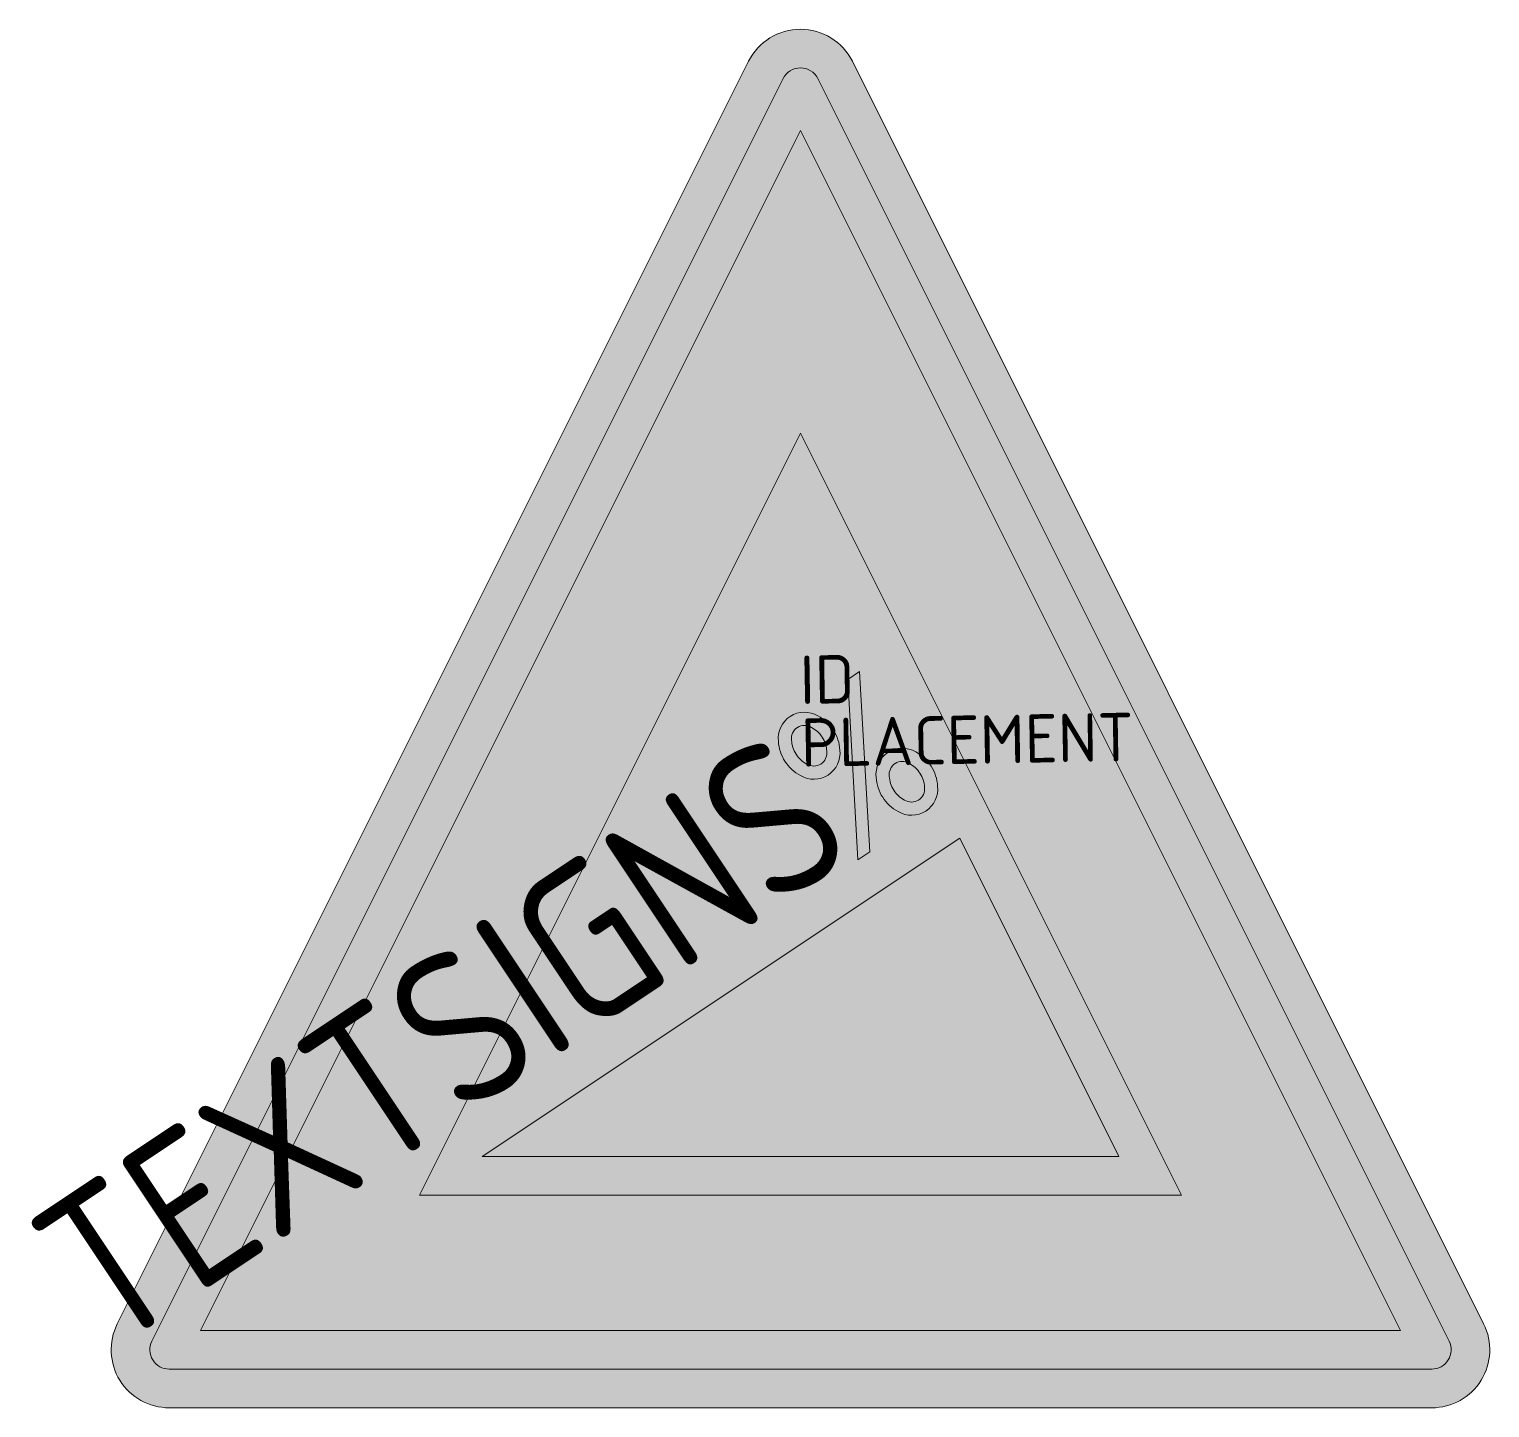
# Model space of a CAD drawing. Extents: x -3.99 to 3.56, y -3.56 to 3.56.
import ezdxf
from ezdxf.enums import TextEntityAlignment as Align

# ---------------------------------------------------------------- set-up
doc = ezdxf.new("R2010")
doc.units = 0
doc.styles.add('NLCS-ISO', font='NLCS-ISO.ttf', dxfattribs={"height": 0.25})
doc.styles.add('NLCS-RVV-M200-T25', font='NLCS-RVV.ttf')

msp = doc.modelspace()

# ---------------------------------------------------------------- hatches: boundary and pattern name
at = {"true_color": 0xbb1e10}
h = msp.add_hatch(color=22, dxfattribs=at)
h.dxf.hatch_style = 1
h.paths.add_polyline_path([(0, -3.3646), (-3.2646, -3.3646, -0.557537), (-3.354, -3.2199), (-0.0894, 3.3093, -0.284079), (0, 3.3646), (0, 3.5646, 0.284079), (-0.2683, 3.3988), (-3.5329, -3.1304, 0.557537), (-3.2646, -3.5646), (0, -3.5646)])
h = msp.add_hatch(color=22, dxfattribs=at)
h.dxf.hatch_style = 1
h.paths.add_polyline_path([(3.5329, -3.1304), (0.2683, 3.3988, 0.284079), (0, 3.5646), (0, 3.3646, -0.284079), (0.0894, 3.3093), (3.354, -3.2199, -0.557537), (3.2646, -3.3646), (0, -3.3646), (0, -3.5646), (3.2646, -3.5646, 0.557537)])
at = {"true_color": 0xf1f0ea}
h = msp.add_hatch(color=7, dxfattribs=at)
h.dxf.hatch_style = 1
h.paths.add_polyline_path([(0, 3.041), (0, 3.3646, 0.284079), (-0.0894, 3.3093), (-3.354, -3.2199, 0.557537), (-3.2646, -3.3646), (0, -3.3646), (0, -3.1646), (-3.1028, -3.1646)])
h = msp.add_hatch(color=7, dxfattribs=at)
h.dxf.hatch_style = 1
h.paths.add_polyline_path([(0.0894, 3.3093, 0.284079), (0, 3.3646), (0, 3.041), (3.1028, -3.1646), (0, -3.1646), (0, -3.3646), (3.2646, -3.3646, 0.557537), (3.354, -3.2199)])
at = {"true_color": 0xbb1e10}
h = msp.add_hatch(color=22, dxfattribs=at)
h.dxf.hatch_style = 1
h.paths.add_polyline_path([(0, 3.041), (-3.1028, -3.1646), (0, -3.1646), (0, -2.4646), (-1.9702, -2.4646), (0, 1.4757)], flags=17)
h = msp.add_hatch(color=22, dxfattribs=at)
h.dxf.hatch_style = 1
h.paths.add_polyline_path([(0, 3.041), (0, 1.4757), (1.9702, -2.4646), (0, -2.4646), (0, -3.1646), (3.1028, -3.1646)], flags=17)
at = {"true_color": 0xf1f0ea}
h = msp.add_hatch(color=7, dxfattribs=at)
h.dxf.hatch_style = 1
h.paths.add_polyline_path([(0, 1.4757), (-1.9702, -2.4646), (1.9702, -2.4646)])
h.paths.add_polyline_path([(0.8233, -0.618), (1.6466, -2.2646), (-1.6466, -2.2646)], flags=16)
at = {"true_color": 0x2a292a}
h = msp.add_hatch(color=250, dxfattribs=at)
h.dxf.hatch_style = 1
h.paths.add_polyline_path([(0.306, 0.2429), (0.2443, 0.2019), (0.2974, -0.7301), (0.3591, -0.689)])
h = msp.add_hatch(color=250, dxfattribs=at)
h.dxf.hatch_style = 1
h.paths.add_polyline_path([(0.2039, -0.1635, 0.130512), (0.1699, -0.0604, 0.130512), (0.0902, 0.0133, 0.279938), (-0.0529, 0.0112, 0.279938), (-0.1143, -0.1182, 0.130512), (-0.0803, -0.2213, 0.130512), (-0.0006, -0.295, 0.279938), (0.1426, -0.2928, 0.279938)])
h.paths.add_polyline_path([(0.1057, -0.2355, -0.282544), (0.0327, -0.2355, -0.134173), (-0.0229, -0.1844, -0.134173), (-0.0463, -0.1125, -0.282544), (-0.016, -0.0462, -0.282544), (0.0569, -0.0462, -0.134173), (0.1126, -0.0972, -0.134173), (0.136, -0.1691, -0.282544)], flags=16)
h = msp.add_hatch(color=250, dxfattribs=at)
h.dxf.hatch_style = 1
h.paths.add_polyline_path([(0.648, -0.479, 0.279938), (0.7094, -0.3497, 0.130512), (0.6753, -0.2466, 0.130512), (0.5957, -0.1729, 0.279938), (0.4525, -0.175, 0.279938), (0.3911, -0.3044, 0.130512), (0.4252, -0.4075, 0.130512), (0.5048, -0.4812, 0.279938)])
h.paths.add_polyline_path([(0.5382, -0.4217, -0.134173), (0.4825, -0.3706, -0.134173), (0.4591, -0.2987, -0.282544), (0.4894, -0.2324, -0.282544), (0.5623, -0.2324, -0.134173), (0.618, -0.2834, -0.134173), (0.6414, -0.3553, -0.282544), (0.6111, -0.4217, -0.282544)], flags=16)
h = msp.add_hatch(color=250, dxfattribs=at)
h.dxf.hatch_style = 1
h.paths.add_polyline_path([(0.8233, -0.618), (-1.6466, -2.2646), (1.6466, -2.2646)])

# ---------------------------------------------------------------- linework, layer by layer
at = {"color": 22, "lineweight": 0, "true_color": 0xbb1e10}
msp.add_lwpolyline([(3.5329, -3.1304), (0.2683, 3.3988, 0.618034), (-0.2683, 3.3988), (-3.5329, -3.1304, 0.557537), (-3.2646, -3.5646), (3.2646, -3.5646, 0.557537)], format="xyb", close=True, dxfattribs=at)
at = {"color": 7, "lineweight": 0, "true_color": 0xf1f0ea}
msp.add_lwpolyline([(3.354, -3.2199), (0.0894, 3.3093, 0.618034), (-0.0894, 3.3093), (-3.354, -3.2199, 0.557537), (-3.2646, -3.3646), (3.2646, -3.3646, 0.557537)], format="xyb", close=True, dxfattribs=at)
for points in [[(3.1028, -3.1646), (0, 3.041), (-3.1028, -3.1646)], [(1.9702, -2.4646), (0, 1.4757), (-1.9702, -2.4646)]]:
    msp.add_lwpolyline(points, close=True, dxfattribs=at)
at = {"color": 250, "lineweight": 0, "true_color": 0x2a292a}
for points in [[(0.2974, -0.7301), (0.2443, 0.2019), (0.306, 0.2429), (0.3591, -0.689)], [(1.6466, -2.2646), (0.8233, -0.618), (-1.6466, -2.2646)]]:
    msp.add_lwpolyline(points, close=True, dxfattribs=at)
for points in [[(0.1699, -0.0604, 0.130512), (0.0902, 0.0133, 0.279938), (-0.0529, 0.0112, 0.279938), (-0.1143, -0.1182, 0.130512), (-0.0803, -0.2213, 0.130512), (-0.0006, -0.295, 0.279938), (0.1426, -0.2928, 0.279938), (0.2039, -0.1635, 0.130512)], [(0.1126, -0.0972, 0.134173), (0.0569, -0.0462, 0.282544), (-0.016, -0.0462, 0.282544), (-0.0463, -0.1125, 0.134173), (-0.0229, -0.1844, 0.134173), (0.0327, -0.2355, 0.282544), (0.1057, -0.2355, 0.282544), (0.136, -0.1691, 0.134173)], [(0.6753, -0.2466, 0.130512), (0.5957, -0.1729, 0.279938), (0.4525, -0.175, 0.279938), (0.3911, -0.3044, 0.130512), (0.4252, -0.4075, 0.130512), (0.5048, -0.4812, 0.279938), (0.648, -0.479, 0.279938), (0.7094, -0.3497, 0.130512)], [(0.618, -0.2834, 0.134173), (0.5623, -0.2324, 0.282544), (0.4894, -0.2324, 0.282544), (0.4591, -0.2987, 0.134173), (0.4825, -0.3706, 0.134173), (0.5382, -0.4217, 0.282544), (0.6111, -0.4217, 0.282544), (0.6414, -0.3553, 0.134173)]]:
    msp.add_lwpolyline(points, format="xyb", close=True, dxfattribs=at)

# ---------------------------------------------------------------- texts
at = {"style": 'NLCS-ISO'}
msp.add_attdef('ID', text='', height=0.25, rotation=1, dxfattribs=at).set_placement((0, 0), align=Align.BOTTOM_LEFT)
msp.add_attdef('PLACEMENT', text='', height=0.25, rotation=1, dxfattribs=at).set_placement((0, 0), align=Align.TOP_LEFT)
at = {"color": 250, "true_color": 0x2a292a, "style": 'NLCS-RVV-M200-T25', "width": 0.9}
msp.add_attdef('TEXTSIGNS', text='%', height=0.8, rotation=33.69007, dxfattribs=at).set_placement((0.3054, -0.7004), align=Align.RIGHT)

doc.saveas('drawing.dxf')
